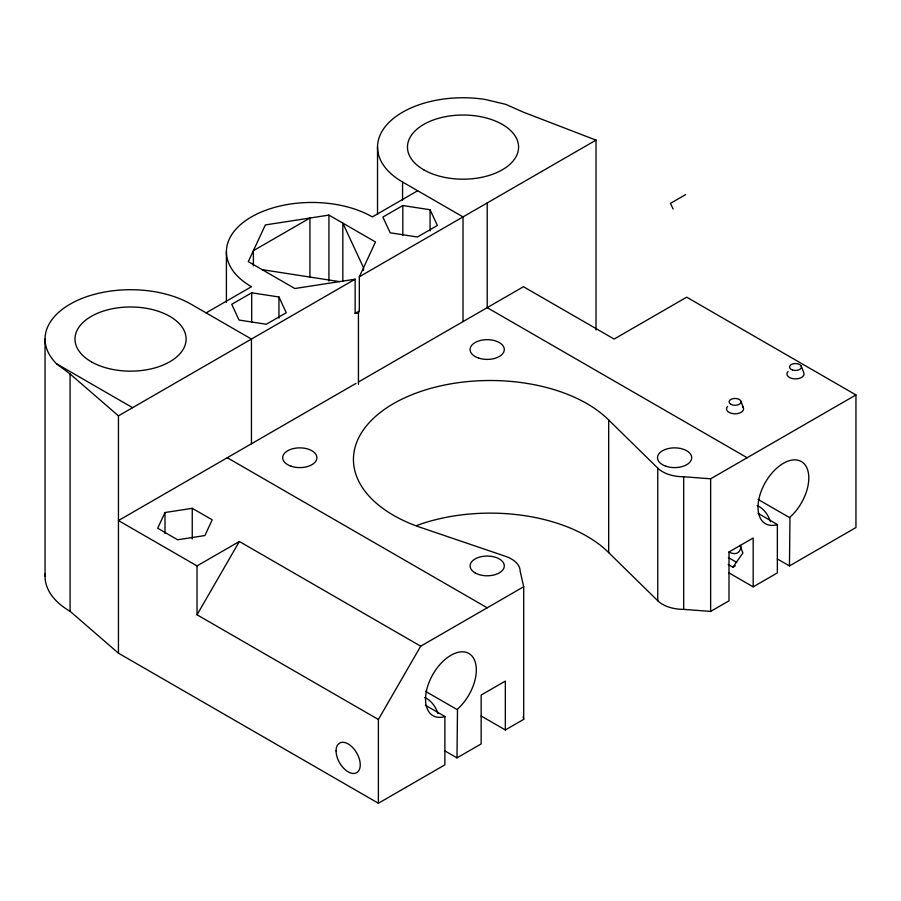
<?xml version="1.0" encoding="UTF-8"?>
<svg xmlns="http://www.w3.org/2000/svg" width="901" height="901" viewBox="0 0 901 901"><rect width="100%" height="100%" fill="white"/><g stroke="black" fill="none" stroke-linecap="round" stroke-linejoin="round"><path stroke-width="1.35" d="M487.204 202.95L487.204 307.658L747.143 457.731M164.996 512.523L157.698 528.256L177.643 539.778L204.899 535.554L212.197 519.821L192.251 508.31L164.996 512.523L164.996 533.46M359.33 276.776L375.48 241.975L328.933 215.102L265.344 224.935L248.304 261.65L294.852 288.523L355.14 279.197L355.14 313.402L358.44 312.884L359.33 310.98L359.33 276.776L596.012 140.128L596.012 329.957M425.441 705.246L444.88 716.475L444.88 764.859L378.386 803.253L378.386 719.482L197.037 614.786L239.351 541.49L420.699 646.197L523.695 586.731L520.147 571.155A29.924 17.277 0 0 0 505.179 556.199L421.826 527.862A136.783 78.973 0 0 1 393.5 403.637A136.783 78.973 0 0 1 608.682 419.99L657.753 468.115A29.924 17.277 0 0 0 683.668 476.753L710.641 478.803L855.95 394.931L855.95 527.535L789.456 565.918L777.36 558.947M378.386 719.482L420.699 646.197M728.233 564.488L732.93 567.202L742.908 553.011L739.912 545.296M444.824 750.86L456.976 757.876L457.505 709.11A35.905 20.734 -60 0 0 471.73 655.759A35.905 20.734 -60 0 0 430.137 679.782A35.905 20.734 -60 0 0 444.362 716.7L444.88 716.475M789.456 565.918L789.986 517.151A35.905 20.734 -60 0 0 804.21 463.812A35.905 20.734 -60 0 0 762.606 487.824A35.905 20.734 -60 0 0 776.842 524.742L777.36 524.517L777.36 572.901L753.18 586.866L728.999 572.901M206.104 312.884L251.447 286.709A85.494 49.352 0 0 1 251.447 216.904A85.494 49.352 0 0 1 372.338 216.904L417.681 190.73M251.694 292.791L231.748 304.313L239.047 320.046L266.302 324.259L286.248 312.737L278.95 297.003L251.694 292.791L251.694 322.31M402.826 205.541L382.88 217.062L390.178 232.785L417.422 237.008L437.379 225.487L430.07 209.753L402.826 205.541L402.826 235.06M378.386 803.253L118.448 653.18L118.448 415.845L355.14 279.197M355.14 313.402L359.33 310.98M356.019 383.398L118.448 520.553L197.037 565.918L239.351 541.49M358.452 381.99L523.47 286.709L614.144 339.058L686.686 297.184L855.95 394.931M685.571 194.627L670.457 203.356L673.126 209.009M416.544 525.565A136.783 78.973 0 0 1 608.682 552.617L657.753 600.742A29.924 17.277 0 0 0 683.668 609.369L710.641 611.419L728.999 600.821L728.999 551.964L753.18 537.998L753.18 586.866M732.93 567.202L735.351 565.805M456.976 757.876L481.157 743.922L481.157 695.054L505.337 681.1L505.337 729.956L523.695 719.358L523.695 586.731M262.214 269.669L339.452 281.619M596.012 140.128L523.47 112.208L505.765 104.358L485.143 99.437A85.494 49.352 0 0 0 388.984 122.435A85.494 49.352 0 0 0 402.567 182.013L402.567 200.27M402.567 182.013L463.024 216.904L463.024 321.612M758.023 499.391L789.456 517.534M758.023 513.345L777.36 524.517M728.413 557.606L736.635 562.359M227.266 457.731L487.204 607.803M251.447 443.765L251.447 339.069L190.989 304.166A85.494 49.352 0 0 0 78.5 299.909A85.494 49.352 0 0 0 56.504 363.745L132.605 407.68M481.157 716.002L505.337 729.956M425.385 691.258L456.976 709.492M56.504 363.745L70.087 373.96L118.448 415.845M45.163 573.824A85.494 49.352 0 0 0 70.087 611.295L118.448 653.18M801.271 366.088L803.76 372.676A8.548 4.944 -0.1 0 1 794.378 378.87A8.548 4.944 -0.1 0 1 788.093 371.505M740.825 400.99L743.302 407.59M523.109 716.757L523.695 719.358M710.641 478.803L710.641 611.419M683.668 476.753L683.668 609.369M657.753 468.115L657.753 600.742M608.682 419.99L608.682 552.617M430.07 209.753L430.07 230.836M377.53 147.111L377.53 214.517M363.531 270.48L363.531 267.721L342.83 223.133L342.83 281.18M358.44 312.884L358.44 384.333M328.933 215.102L328.933 281.101M309.933 277.474L309.933 218.042L253.395 250.681L253.395 265.885M278.95 297.003L278.95 318.087M226.399 251.807L226.399 302.364M197.037 565.918L197.037 614.786M192.251 508.31L192.251 539.023M70.087 373.96L70.087 611.295M45.05 339.069L45.05 576.392M742.447 406.396A8.548 4.933 0 0 1 735.047 413.807A8.548 4.933 0 0 1 727.648 406.396M424.653 697.543A17.096 9.877 60 0 1 437.92 713.615M757.122 505.585A17.096 9.877 60 0 1 770.4 521.656M741.05 546.164A17.096 9.877 60 0 1 728.999 551.964M336.073 750.893A17.096 9.877 60 0 0 354.206 773.463A17.096 9.877 60 0 0 354.206 749.283A17.096 9.877 60 0 0 336.073 750.893M730.824 404.324A5.98 3.458 0 0 0 740.825 402.781A5.98 3.458 0 0 0 733.504 398.546A5.98 3.458 0 0 0 730.824 404.324M792.497 369.996A5.98 3.458 -0.1 0 0 801.473 366.989A5.98 3.458 -0.1 0 0 792.497 363.993A5.98 3.458 -0.1 0 0 792.497 369.996M291.248 466.279A17.096 9.866 0 0 0 316.904 457.731A17.096 9.866 0 0 0 291.248 449.182A17.096 9.866 0 0 0 291.248 466.279M478.656 358.08A17.096 9.866 0 0 0 504.301 349.532A17.096 9.866 0 0 0 478.656 340.983A17.096 9.866 0 0 0 478.656 358.08M666.053 466.279A17.096 9.866 0 0 0 691.698 457.731A17.096 9.866 0 0 0 666.053 449.182A17.096 9.866 0 0 0 666.053 466.279M475.109 572.901A17.096 9.866 0 0 0 503.715 568.475A17.096 9.866 0 0 0 482.778 556.39A17.096 9.866 0 0 0 475.109 572.901M423.729 169.793A55.569 32.087 0 0 0 516.69 155.411A55.569 32.087 0 0 0 448.642 116.116A55.569 32.087 0 0 0 423.729 169.793M91.249 361.751A55.569 32.087 0 0 0 184.221 347.369A55.569 32.087 0 0 0 116.161 308.074A55.569 32.087 0 0 0 91.249 361.751"/></g></svg>
